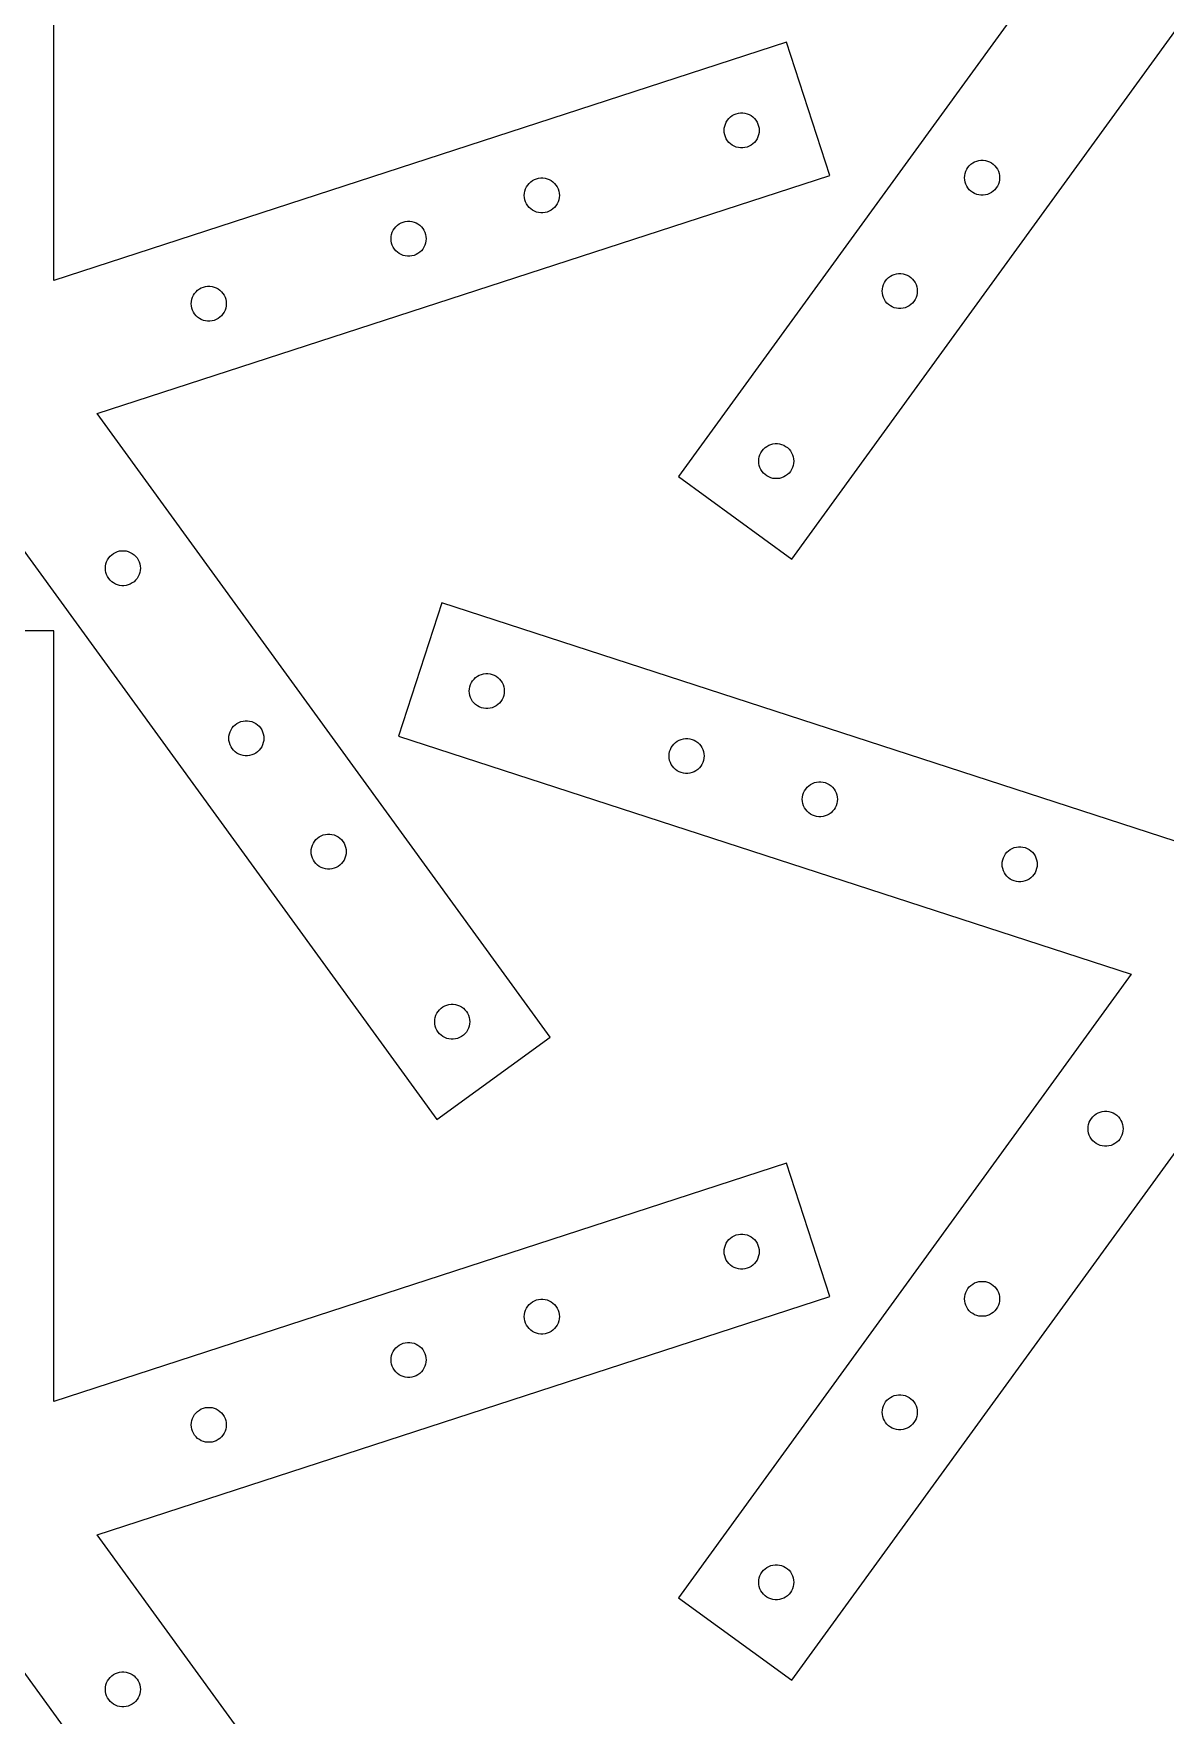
# Model space of a CAD drawing. Header units: metres. Extents: x 19 to 981, y 14 to 964.
# Drawn here: x 147.1 to 308.7, y 489 to 729 of the extents above; entities that cross this region are included whole.
import ezdxf

# ---------------------------------------------------------------- set-up
doc = ezdxf.new("R2010")
doc.units = ezdxf.units.M

msp = doc.modelspace()

# ---------------------------------------------------------------- linework, layer by layer
for p, q in [((150, 693.764), (150, 803.764)), ((303.82, 754.743), (239.163, 665.751)), ((255.344, 653.995), (320, 742.987)), ((254.616, 727.756), (150, 693.764)), ((260.797, 708.735), (254.616, 727.756)), ((247.423, 717.533), (247.727, 717.611)), ((247.727, 717.611), (248.039, 717.65)), ((248.039, 717.65), (248.353, 717.65)), ((248.353, 717.65), (248.664, 717.611)), ((248.664, 717.611), (248.968, 717.533)), ((245.696, 715.155), (245.716, 715.468)), ((245.716, 715.468), (245.774, 715.777)), ((245.774, 715.777), (245.871, 716.075)), ((245.871, 716.075), (246.005, 716.359)), ((246.005, 716.359), (246.173, 716.624)), ((246.173, 716.624), (246.373, 716.866)), ((246.373, 716.866), (246.602, 717.081)), ((246.602, 717.081), (246.856, 717.266)), ((246.856, 717.266), (247.131, 717.417)), ((247.131, 717.417), (247.423, 717.533)), ((248.968, 717.533), (249.26, 717.417)), ((249.26, 717.417), (249.535, 717.266)), ((249.535, 717.266), (249.789, 717.081)), ((249.789, 717.081), (250.018, 716.866)), ((250.018, 716.866), (250.218, 716.624)), ((250.218, 716.624), (250.387, 716.359)), ((250.387, 716.359), (250.52, 716.075)), ((250.52, 716.075), (250.617, 715.777)), ((250.617, 715.777), (250.676, 715.468)), ((250.676, 715.468), (250.696, 715.155)), ((245.716, 714.842), (245.696, 715.155)), ((245.774, 714.533), (245.716, 714.842)), ((245.871, 714.235), (245.774, 714.533)), ((246.005, 713.951), (245.871, 714.235)), ((246.173, 713.685), (246.005, 713.951)), ((246.373, 713.444), (246.173, 713.685)), ((246.602, 713.229), (246.373, 713.444)), ((246.856, 713.044), (246.602, 713.229)), ((247.131, 712.893), (246.856, 713.044)), ((247.423, 712.777), (247.131, 712.893)), ((249.26, 712.893), (248.968, 712.777)), ((249.535, 713.044), (249.26, 712.893)), ((249.789, 713.229), (249.535, 713.044)), ((250.018, 713.444), (249.789, 713.229)), ((250.218, 713.685), (250.018, 713.444)), ((250.387, 713.951), (250.218, 713.685)), ((250.52, 714.235), (250.387, 713.951)), ((250.617, 714.533), (250.52, 714.235)), ((250.676, 714.842), (250.617, 714.533)), ((250.696, 715.155), (250.676, 714.842)), ((247.727, 712.699), (247.423, 712.777)), ((248.039, 712.66), (247.727, 712.699)), ((248.353, 712.66), (248.039, 712.66)), ((248.664, 712.699), (248.353, 712.66)), ((248.968, 712.777), (248.664, 712.699)), ((280.927, 710.34), (281.181, 710.525)), ((281.181, 710.525), (281.456, 710.676)), ((281.456, 710.676), (281.748, 710.792)), ((281.748, 710.792), (282.052, 710.87)), ((282.052, 710.87), (282.364, 710.909)), ((282.364, 710.909), (282.678, 710.909)), ((282.678, 710.909), (282.989, 710.87)), ((282.989, 710.87), (283.293, 710.792)), ((283.293, 710.792), (283.585, 710.676)), ((283.585, 710.676), (283.86, 710.525)), ((283.86, 710.525), (284.114, 710.34)), ((156.18, 674.743), (260.797, 708.735)), ((218.325, 707.995), (218.6, 708.146)), ((218.6, 708.146), (218.892, 708.262)), ((218.892, 708.262), (219.196, 708.34)), ((219.196, 708.34), (219.507, 708.379)), ((219.507, 708.379), (219.821, 708.379)), ((219.821, 708.379), (220.133, 708.34)), ((220.133, 708.34), (220.437, 708.262)), ((220.437, 708.262), (220.729, 708.146)), ((220.729, 708.146), (221.004, 707.995)), ((280.021, 708.414), (280.04, 708.727)), ((280.04, 708.101), (280.021, 708.414)), ((280.04, 708.727), (280.099, 709.036)), ((280.099, 707.792), (280.04, 708.101)), ((280.099, 709.036), (280.196, 709.334)), ((280.196, 709.334), (280.33, 709.618)), ((280.33, 709.618), (280.498, 709.883)), ((280.498, 709.883), (280.698, 710.125)), ((280.698, 710.125), (280.927, 710.34)), ((284.114, 710.34), (284.343, 710.125)), ((284.343, 710.125), (284.543, 709.883)), ((284.543, 709.883), (284.711, 709.618)), ((284.711, 709.618), (284.845, 709.334)), ((284.845, 709.334), (284.942, 709.036)), ((284.942, 709.036), (285.001, 708.727)), ((285.001, 708.101), (284.942, 707.792)), ((285.001, 708.727), (285.021, 708.414)), ((285.021, 708.414), (285.001, 708.101)), ((217.164, 705.884), (217.184, 706.198)), ((217.184, 705.571), (217.164, 705.884)), ((217.184, 706.198), (217.243, 706.506)), ((217.243, 706.506), (217.34, 706.805)), ((217.34, 706.805), (217.473, 707.089)), ((217.473, 707.089), (217.642, 707.354)), ((217.642, 707.354), (217.842, 707.596)), ((217.842, 707.596), (218.071, 707.811)), ((218.071, 707.811), (218.325, 707.995)), ((221.004, 707.995), (221.258, 707.811)), ((221.258, 707.811), (221.487, 707.596)), ((221.487, 707.596), (221.687, 707.354)), ((221.687, 707.354), (221.855, 707.089)), ((221.855, 707.089), (221.989, 706.805)), ((221.989, 706.805), (222.086, 706.506)), ((222.086, 706.506), (222.144, 706.198)), ((222.144, 706.198), (222.164, 705.884)), ((222.164, 705.884), (222.144, 705.571)), ((280.196, 707.494), (280.099, 707.792)), ((280.33, 707.21), (280.196, 707.494)), ((280.498, 706.945), (280.33, 707.21)), ((280.698, 706.703), (280.498, 706.945)), ((280.927, 706.488), (280.698, 706.703)), ((281.181, 706.303), (280.927, 706.488)), ((281.456, 706.152), (281.181, 706.303)), ((281.748, 706.036), (281.456, 706.152)), ((282.052, 705.958), (281.748, 706.036)), ((282.364, 705.919), (282.052, 705.958)), ((282.678, 705.919), (282.364, 705.919)), ((282.989, 705.958), (282.678, 705.919)), ((283.293, 706.036), (282.989, 705.958)), ((283.585, 706.152), (283.293, 706.036)), ((283.86, 706.303), (283.585, 706.152)), ((284.114, 706.488), (283.86, 706.303)), ((284.343, 706.703), (284.114, 706.488)), ((284.543, 706.945), (284.343, 706.703)), ((284.711, 707.21), (284.543, 706.945)), ((284.845, 707.494), (284.711, 707.21)), ((284.942, 707.792), (284.845, 707.494)), ((217.243, 705.263), (217.184, 705.571)), ((217.34, 704.964), (217.243, 705.263)), ((217.473, 704.68), (217.34, 704.964)), ((217.642, 704.415), (217.473, 704.68)), ((217.842, 704.173), (217.642, 704.415)), ((218.071, 703.958), (217.842, 704.173)), ((218.325, 703.774), (218.071, 703.958)), ((218.6, 703.622), (218.325, 703.774)), ((218.892, 703.507), (218.6, 703.622)), ((219.196, 703.429), (218.892, 703.507)), ((219.507, 703.389), (219.196, 703.429)), ((219.821, 703.389), (219.507, 703.389)), ((220.133, 703.429), (219.821, 703.389)), ((220.437, 703.507), (220.133, 703.429)), ((220.729, 703.622), (220.437, 703.507)), ((221.004, 703.774), (220.729, 703.622)), ((221.258, 703.958), (221.004, 703.774)), ((221.487, 704.173), (221.258, 703.958)), ((221.687, 704.415), (221.487, 704.173)), ((221.855, 704.68), (221.687, 704.415)), ((221.989, 704.964), (221.855, 704.68)), ((222.086, 705.263), (221.989, 704.964)), ((222.144, 705.571), (222.086, 705.263)), ((198.319, 700.624), (198.452, 700.908)), ((198.452, 700.908), (198.62, 701.174)), ((198.62, 701.174), (198.821, 701.415)), ((198.821, 701.415), (199.049, 701.63)), ((199.049, 701.63), (199.303, 701.815)), ((199.303, 701.815), (199.579, 701.966)), ((199.579, 701.966), (199.87, 702.082)), ((199.87, 702.082), (200.175, 702.16)), ((200.175, 702.16), (200.486, 702.199)), ((200.486, 702.199), (200.8, 702.199)), ((200.8, 702.199), (201.111, 702.16)), ((201.111, 702.16), (201.416, 702.082)), ((201.416, 702.082), (201.707, 701.966)), ((201.707, 701.966), (201.983, 701.815)), ((201.983, 701.815), (202.237, 701.63)), ((202.237, 701.63), (202.465, 701.415)), ((202.465, 701.415), (202.666, 701.174)), ((202.666, 701.174), (202.834, 700.908)), ((202.834, 700.908), (202.967, 700.624)), ((198.143, 699.704), (198.163, 700.017)), ((198.163, 699.391), (198.143, 699.704)), ((198.163, 700.017), (198.222, 700.326)), ((198.222, 699.082), (198.163, 699.391)), ((198.222, 700.326), (198.319, 700.624)), ((198.319, 698.784), (198.222, 699.082)), ((198.452, 698.5), (198.319, 698.784)), ((198.62, 698.235), (198.452, 698.5)), ((202.834, 698.5), (202.666, 698.235)), ((202.967, 698.784), (202.834, 698.5)), ((202.967, 700.624), (203.064, 700.326)), ((203.064, 699.082), (202.967, 698.784)), ((203.064, 700.326), (203.123, 700.017)), ((203.123, 699.391), (203.064, 699.082)), ((203.123, 700.017), (203.143, 699.704)), ((203.143, 699.704), (203.123, 699.391)), ((198.821, 697.993), (198.62, 698.235)), ((199.049, 697.778), (198.821, 697.993)), ((199.303, 697.593), (199.049, 697.778)), ((199.579, 697.442), (199.303, 697.593)), ((199.87, 697.326), (199.579, 697.442)), ((200.175, 697.248), (199.87, 697.326)), ((200.486, 697.209), (200.175, 697.248)), ((200.8, 697.209), (200.486, 697.209)), ((201.111, 697.248), (200.8, 697.209)), ((201.416, 697.326), (201.111, 697.248)), ((201.707, 697.442), (201.416, 697.326)), ((201.983, 697.593), (201.707, 697.442)), ((202.237, 697.778), (201.983, 697.593)), ((202.465, 697.993), (202.237, 697.778)), ((202.666, 698.235), (202.465, 697.993)), ((268.574, 693.438), (268.742, 693.703)), ((268.742, 693.703), (268.942, 693.945)), ((268.942, 693.945), (269.171, 694.16)), ((269.171, 694.16), (269.425, 694.344)), ((269.425, 694.344), (269.7, 694.496)), ((269.7, 694.496), (269.992, 694.611)), ((269.992, 694.611), (270.296, 694.689)), ((270.296, 694.689), (270.608, 694.729)), ((270.608, 694.729), (270.922, 694.729)), ((270.922, 694.729), (271.233, 694.689)), ((271.233, 694.689), (271.537, 694.611)), ((271.537, 694.611), (271.829, 694.496)), ((271.829, 694.496), (272.104, 694.344)), ((272.104, 694.344), (272.358, 694.16)), ((272.358, 694.16), (272.587, 693.945)), ((272.587, 693.945), (272.787, 693.703)), ((272.787, 693.703), (272.956, 693.438)), ((169.69, 691.055), (169.787, 691.354)), ((169.787, 691.354), (169.921, 691.638)), ((169.921, 691.638), (170.089, 691.903)), ((170.089, 691.903), (170.289, 692.145)), ((170.289, 692.145), (170.518, 692.36)), ((170.518, 692.36), (170.772, 692.544)), ((170.772, 692.544), (171.047, 692.696)), ((171.047, 692.696), (171.339, 692.811)), ((171.339, 692.811), (171.643, 692.889)), ((171.643, 692.889), (171.954, 692.929)), ((171.954, 692.929), (172.268, 692.929)), ((172.268, 692.929), (172.58, 692.889)), ((172.58, 692.889), (172.884, 692.811)), ((172.884, 692.811), (173.176, 692.696)), ((173.176, 692.696), (173.451, 692.544)), ((173.451, 692.544), (173.705, 692.36)), ((173.705, 692.36), (173.934, 692.145)), ((173.934, 692.145), (174.134, 691.903)), ((174.134, 691.903), (174.302, 691.638)), ((174.302, 691.638), (174.436, 691.354)), ((174.436, 691.354), (174.533, 691.055)), ((268.265, 692.234), (268.285, 692.547)), ((268.285, 691.92), (268.265, 692.234)), ((268.285, 692.547), (268.343, 692.855)), ((268.343, 691.612), (268.285, 691.92)), ((268.343, 692.855), (268.44, 693.154)), ((268.44, 691.313), (268.343, 691.612)), ((268.44, 693.154), (268.574, 693.438)), ((268.574, 691.029), (268.44, 691.313)), ((272.956, 693.438), (273.089, 693.154)), ((273.089, 691.313), (272.956, 691.029)), ((273.089, 693.154), (273.186, 692.855)), ((273.186, 691.612), (273.089, 691.313)), ((273.186, 692.855), (273.245, 692.547)), ((273.245, 691.92), (273.186, 691.612)), ((273.245, 692.547), (273.265, 692.234)), ((273.265, 692.234), (273.245, 691.92)), ((169.611, 690.434), (169.631, 690.747)), ((169.631, 690.12), (169.611, 690.434)), ((169.631, 690.747), (169.69, 691.055)), ((169.69, 689.812), (169.631, 690.12)), ((169.787, 689.513), (169.69, 689.812)), ((169.921, 689.229), (169.787, 689.513)), ((170.089, 688.964), (169.921, 689.229)), ((170.289, 688.722), (170.089, 688.964)), ((174.134, 688.964), (173.934, 688.722)), ((174.302, 689.229), (174.134, 688.964)), ((174.436, 689.513), (174.302, 689.229)), ((174.533, 689.812), (174.436, 689.513)), ((174.533, 691.055), (174.592, 690.747)), ((174.592, 690.12), (174.533, 689.812)), ((174.592, 690.747), (174.611, 690.434)), ((174.611, 690.434), (174.592, 690.12)), ((268.742, 690.764), (268.574, 691.029)), ((268.942, 690.522), (268.742, 690.764)), ((269.171, 690.307), (268.942, 690.522)), ((269.425, 690.123), (269.171, 690.307)), ((269.7, 689.972), (269.425, 690.123)), ((269.992, 689.856), (269.7, 689.972)), ((270.296, 689.778), (269.992, 689.856)), ((270.608, 689.739), (270.296, 689.778)), ((270.922, 689.739), (270.608, 689.739)), ((271.233, 689.778), (270.922, 689.739)), ((271.537, 689.856), (271.233, 689.778)), ((271.829, 689.972), (271.537, 689.856)), ((272.104, 690.123), (271.829, 689.972)), ((272.358, 690.307), (272.104, 690.123)), ((272.587, 690.522), (272.358, 690.307)), ((272.787, 690.764), (272.587, 690.522)), ((272.956, 691.029), (272.787, 690.764)), ((170.518, 688.507), (170.289, 688.722)), ((170.772, 688.323), (170.518, 688.507)), ((171.047, 688.172), (170.772, 688.323)), ((171.339, 688.056), (171.047, 688.172)), ((171.643, 687.978), (171.339, 688.056)), ((171.954, 687.939), (171.643, 687.978)), ((172.268, 687.939), (171.954, 687.939)), ((172.58, 687.978), (172.268, 687.939)), ((172.884, 688.056), (172.58, 687.978)), ((173.176, 688.172), (172.884, 688.056)), ((173.451, 688.323), (173.176, 688.172)), ((173.705, 688.507), (173.451, 688.323)), ((173.934, 688.722), (173.705, 688.507)), ((220.837, 585.751), (156.18, 674.743)), ((251.109, 669.433), (251.309, 669.675)), ((251.309, 669.675), (251.538, 669.889)), ((251.538, 669.889), (251.792, 670.074)), ((251.792, 670.074), (252.067, 670.225)), ((252.067, 670.225), (252.359, 670.341)), ((252.359, 670.341), (252.663, 670.419)), ((252.663, 670.419), (252.974, 670.458)), ((252.974, 670.458), (253.288, 670.458)), ((253.288, 670.458), (253.6, 670.419)), ((253.6, 670.419), (253.904, 670.341)), ((253.904, 670.341), (254.196, 670.225)), ((254.196, 670.225), (254.471, 670.074)), ((254.471, 670.074), (254.725, 669.889)), ((254.725, 669.889), (254.954, 669.675)), ((254.954, 669.675), (255.154, 669.433)), ((250.631, 667.963), (250.651, 668.276)), ((250.651, 667.65), (250.631, 667.963)), ((250.651, 668.276), (250.71, 668.585)), ((250.71, 667.341), (250.651, 667.65)), ((250.71, 668.585), (250.807, 668.883)), ((250.807, 667.043), (250.71, 667.341)), ((250.807, 668.883), (250.941, 669.168)), ((250.941, 669.168), (251.109, 669.433)), ((255.154, 669.433), (255.322, 669.168)), ((255.322, 669.168), (255.456, 668.883)), ((255.456, 668.883), (255.553, 668.585)), ((255.553, 667.341), (255.456, 667.043)), ((255.553, 668.585), (255.612, 668.276)), ((255.612, 667.65), (255.553, 667.341)), ((255.612, 668.276), (255.631, 667.963)), ((255.631, 667.963), (255.612, 667.65)), ((239.163, 665.751), (255.344, 653.995)), ((250.941, 666.759), (250.807, 667.043)), ((251.109, 666.494), (250.941, 666.759)), ((251.309, 666.252), (251.109, 666.494)), ((251.538, 666.037), (251.309, 666.252)), ((251.792, 665.852), (251.538, 666.037)), ((252.067, 665.701), (251.792, 665.852)), ((252.359, 665.586), (252.067, 665.701)), ((252.663, 665.507), (252.359, 665.586)), ((252.974, 665.468), (252.663, 665.507)), ((253.288, 665.468), (252.974, 665.468)), ((253.6, 665.507), (253.288, 665.468)), ((253.904, 665.586), (253.6, 665.507)), ((254.196, 665.701), (253.904, 665.586)), ((254.471, 665.852), (254.196, 665.701)), ((254.725, 666.037), (254.471, 665.852)), ((254.954, 666.252), (254.725, 666.037)), ((255.154, 666.494), (254.954, 666.252)), ((255.322, 666.759), (255.154, 666.494)), ((255.456, 667.043), (255.322, 666.759)), ((140, 662.987), (204.656, 573.995)), ((157.346, 652.685), (157.366, 652.998)), ((157.366, 652.998), (157.424, 653.306)), ((157.424, 653.306), (157.521, 653.605)), ((157.521, 653.605), (157.655, 653.889)), ((157.655, 653.889), (157.823, 654.154)), ((157.823, 654.154), (158.023, 654.396)), ((158.023, 654.396), (158.252, 654.611)), ((158.252, 654.611), (158.506, 654.795)), ((158.506, 654.795), (158.781, 654.947)), ((158.781, 654.947), (159.073, 655.062)), ((159.073, 655.062), (159.377, 655.14)), ((159.377, 655.14), (159.689, 655.18)), ((159.689, 655.18), (160.003, 655.18)), ((160.003, 655.18), (160.314, 655.14)), ((160.314, 655.14), (160.618, 655.062)), ((160.618, 655.062), (160.91, 654.947)), ((160.91, 654.947), (161.185, 654.795)), ((161.185, 654.795), (161.439, 654.611)), ((161.439, 654.611), (161.668, 654.396)), ((161.668, 654.396), (161.868, 654.154)), ((161.868, 654.154), (162.037, 653.889)), ((162.037, 653.889), (162.17, 653.605)), ((162.17, 653.605), (162.267, 653.306)), ((162.267, 653.306), (162.326, 652.998)), ((162.326, 652.998), (162.346, 652.685)), ((157.366, 652.371), (157.346, 652.685)), ((157.424, 652.063), (157.366, 652.371)), ((157.521, 651.764), (157.424, 652.063)), ((157.655, 651.48), (157.521, 651.764)), ((157.823, 651.215), (157.655, 651.48)), ((158.023, 650.973), (157.823, 651.215)), ((158.252, 650.758), (158.023, 650.973)), ((158.506, 650.574), (158.252, 650.758)), ((158.781, 650.422), (158.506, 650.574)), ((159.073, 650.307), (158.781, 650.422)), ((160.91, 650.422), (160.618, 650.307)), ((161.185, 650.574), (160.91, 650.422)), ((161.439, 650.758), (161.185, 650.574)), ((161.668, 650.973), (161.439, 650.758)), ((161.868, 651.215), (161.668, 650.973)), ((162.037, 651.48), (161.868, 651.215)), ((162.17, 651.764), (162.037, 651.48)), ((162.267, 652.063), (162.17, 651.764)), ((162.326, 652.371), (162.267, 652.063)), ((162.346, 652.685), (162.326, 652.371)), ((159.377, 650.229), (159.073, 650.307)), ((159.689, 650.189), (159.377, 650.229)), ((160.003, 650.189), (159.689, 650.189)), ((160.314, 650.229), (160.003, 650.189)), ((160.618, 650.307), (160.314, 650.229)), ((205.384, 647.756), (199.203, 628.735)), ((320, 610.515), (205.384, 647.756)), ((150, 643.764), (130, 643.764)), ((150, 533.764), (150, 643.764)), ((209.383, 635.777), (209.48, 636.075)), ((209.48, 636.075), (209.613, 636.359)), ((209.613, 636.359), (209.782, 636.624)), ((209.782, 636.624), (209.982, 636.866)), ((209.982, 636.866), (210.211, 637.081)), ((210.211, 637.081), (210.465, 637.266)), ((210.465, 637.266), (210.74, 637.417)), ((210.74, 637.417), (211.032, 637.533)), ((211.032, 637.533), (211.336, 637.611)), ((211.336, 637.611), (211.647, 637.65)), ((211.647, 637.65), (211.961, 637.65)), ((211.961, 637.65), (212.273, 637.611)), ((212.273, 637.611), (212.577, 637.533)), ((212.577, 637.533), (212.869, 637.417)), ((212.869, 637.417), (213.144, 637.266)), ((213.144, 637.266), (213.398, 637.081)), ((213.398, 637.081), (213.627, 636.866)), ((213.627, 636.866), (213.827, 636.624)), ((213.827, 636.624), (213.995, 636.359)), ((213.995, 636.359), (214.129, 636.075)), ((214.129, 636.075), (214.226, 635.777)), ((209.304, 635.155), (209.324, 635.468)), ((209.324, 634.842), (209.304, 635.155)), ((209.324, 635.468), (209.383, 635.777)), ((209.383, 634.533), (209.324, 634.842)), ((209.48, 634.235), (209.383, 634.533)), ((209.613, 633.951), (209.48, 634.235)), ((209.782, 633.685), (209.613, 633.951)), ((209.982, 633.444), (209.782, 633.685)), ((213.827, 633.685), (213.627, 633.444)), ((213.995, 633.951), (213.827, 633.685)), ((214.129, 634.235), (213.995, 633.951)), ((214.226, 634.533), (214.129, 634.235)), ((214.226, 635.777), (214.284, 635.468)), ((214.284, 634.842), (214.226, 634.533)), ((214.284, 635.468), (214.304, 635.155)), ((214.304, 635.155), (214.284, 634.842)), ((210.211, 633.229), (209.982, 633.444)), ((210.465, 633.044), (210.211, 633.229)), ((210.74, 632.893), (210.465, 633.044)), ((211.032, 632.777), (210.74, 632.893)), ((211.336, 632.699), (211.032, 632.777)), ((211.647, 632.66), (211.336, 632.699)), ((211.961, 632.66), (211.647, 632.66)), ((212.273, 632.699), (211.961, 632.66)), ((212.577, 632.777), (212.273, 632.699)), ((212.869, 632.893), (212.577, 632.777)), ((213.144, 633.044), (212.869, 632.893)), ((213.398, 633.229), (213.144, 633.044)), ((213.627, 633.444), (213.398, 633.229)), ((174.999, 628.727), (175.058, 629.036)), ((175.058, 629.036), (175.155, 629.334)), ((175.155, 629.334), (175.289, 629.618)), ((175.289, 629.618), (175.457, 629.883)), ((175.457, 629.883), (175.657, 630.125)), ((175.657, 630.125), (175.886, 630.34)), ((175.886, 630.34), (176.14, 630.525)), ((176.14, 630.525), (176.415, 630.676)), ((176.415, 630.676), (176.707, 630.792)), ((176.707, 630.792), (177.011, 630.87)), ((177.011, 630.87), (177.322, 630.909)), ((177.322, 630.909), (177.636, 630.909)), ((177.636, 630.909), (177.948, 630.87)), ((177.948, 630.87), (178.252, 630.792)), ((178.252, 630.792), (178.544, 630.676)), ((178.544, 630.676), (178.819, 630.525)), ((178.819, 630.525), (179.073, 630.34)), ((179.073, 630.34), (179.302, 630.125)), ((179.302, 630.125), (179.502, 629.883)), ((179.502, 629.883), (179.67, 629.618)), ((179.67, 629.618), (179.804, 629.334)), ((179.804, 629.334), (179.901, 629.036)), ((179.901, 629.036), (179.96, 628.727)), ((174.979, 628.414), (174.999, 628.727)), ((174.999, 628.101), (174.979, 628.414)), ((175.058, 627.792), (174.999, 628.101)), ((175.155, 627.494), (175.058, 627.792)), ((175.289, 627.21), (175.155, 627.494)), ((175.457, 626.945), (175.289, 627.21)), ((175.657, 626.703), (175.457, 626.945)), ((175.886, 626.488), (175.657, 626.703)), ((176.14, 626.303), (175.886, 626.488)), ((179.073, 626.488), (178.819, 626.303)), ((179.302, 626.703), (179.073, 626.488)), ((179.502, 626.945), (179.302, 626.703)), ((179.67, 627.21), (179.502, 626.945)), ((179.804, 627.494), (179.67, 627.21)), ((179.901, 627.792), (179.804, 627.494)), ((179.96, 628.101), (179.901, 627.792)), ((179.96, 628.727), (179.979, 628.414)), ((179.979, 628.414), (179.96, 628.101)), ((199.203, 628.735), (303.82, 594.743)), ((237.856, 626.198), (237.914, 626.506)), ((237.914, 626.506), (238.011, 626.805)), ((238.011, 626.805), (238.145, 627.089)), ((238.145, 627.089), (238.313, 627.354)), ((238.313, 627.354), (238.513, 627.596)), ((238.513, 627.596), (238.742, 627.811)), ((238.742, 627.811), (238.996, 627.995)), ((238.996, 627.995), (239.271, 628.146)), ((239.271, 628.146), (239.563, 628.262)), ((239.563, 628.262), (239.867, 628.34)), ((239.867, 628.34), (240.179, 628.379)), ((240.179, 628.379), (240.493, 628.379)), ((240.493, 628.379), (240.804, 628.34)), ((240.804, 628.34), (241.108, 628.262)), ((241.108, 628.262), (241.4, 628.146)), ((241.4, 628.146), (241.675, 627.995)), ((241.675, 627.995), (241.929, 627.811)), ((241.929, 627.811), (242.158, 627.596)), ((242.158, 627.596), (242.358, 627.354)), ((242.358, 627.354), (242.527, 627.089)), ((242.527, 627.089), (242.66, 626.805)), ((242.66, 626.805), (242.757, 626.506)), ((242.757, 626.506), (242.816, 626.198)), ((176.415, 626.152), (176.14, 626.303)), ((176.707, 626.036), (176.415, 626.152)), ((177.011, 625.958), (176.707, 626.036)), ((177.322, 625.919), (177.011, 625.958)), ((177.636, 625.919), (177.322, 625.919)), ((177.948, 625.958), (177.636, 625.919)), ((178.252, 626.036), (177.948, 625.958)), ((178.544, 626.152), (178.252, 626.036)), ((178.819, 626.303), (178.544, 626.152)), ((237.836, 625.884), (237.856, 626.198)), ((237.856, 625.571), (237.836, 625.884)), ((237.914, 625.263), (237.856, 625.571)), ((238.011, 624.964), (237.914, 625.263)), ((238.145, 624.68), (238.011, 624.964)), ((238.313, 624.415), (238.145, 624.68)), ((238.513, 624.173), (238.313, 624.415)), ((238.742, 623.958), (238.513, 624.173)), ((242.158, 624.173), (241.929, 623.958)), ((242.358, 624.415), (242.158, 624.173)), ((242.527, 624.68), (242.358, 624.415)), ((242.66, 624.964), (242.527, 624.68)), ((242.757, 625.263), (242.66, 624.964)), ((242.816, 625.571), (242.757, 625.263)), ((242.816, 626.198), (242.836, 625.884)), ((242.836, 625.884), (242.816, 625.571)), ((238.996, 623.774), (238.742, 623.958)), ((239.271, 623.622), (238.996, 623.774)), ((239.563, 623.507), (239.271, 623.622)), ((239.867, 623.429), (239.563, 623.507)), ((240.179, 623.389), (239.867, 623.429)), ((240.493, 623.389), (240.179, 623.389)), ((240.804, 623.429), (240.493, 623.389)), ((241.108, 623.507), (240.804, 623.429)), ((241.4, 623.622), (241.108, 623.507)), ((241.675, 623.774), (241.4, 623.622)), ((241.929, 623.958), (241.675, 623.774)), ((257.535, 621.415), (257.763, 621.63)), ((257.763, 621.63), (258.017, 621.815)), ((258.017, 621.815), (258.293, 621.966)), ((258.293, 621.966), (258.584, 622.082)), ((258.584, 622.082), (258.889, 622.16)), ((258.889, 622.16), (259.2, 622.199)), ((259.2, 622.199), (259.514, 622.199)), ((259.514, 622.199), (259.825, 622.16)), ((259.825, 622.16), (260.13, 622.082)), ((260.13, 622.082), (260.421, 621.966)), ((260.421, 621.966), (260.697, 621.815)), ((260.697, 621.815), (260.951, 621.63)), ((260.951, 621.63), (261.179, 621.415)), ((256.857, 619.704), (256.877, 620.017)), ((256.877, 619.391), (256.857, 619.704)), ((256.877, 620.017), (256.936, 620.326)), ((256.936, 619.082), (256.877, 619.391)), ((256.936, 620.326), (257.033, 620.624)), ((257.033, 620.624), (257.166, 620.908)), ((257.166, 620.908), (257.334, 621.174)), ((257.334, 621.174), (257.535, 621.415)), ((261.179, 621.415), (261.38, 621.174)), ((261.38, 621.174), (261.548, 620.908)), ((261.548, 620.908), (261.681, 620.624)), ((261.681, 620.624), (261.778, 620.326)), ((261.778, 620.326), (261.837, 620.017)), ((261.837, 619.391), (261.778, 619.082)), ((261.837, 620.017), (261.857, 619.704)), ((261.857, 619.704), (261.837, 619.391)), ((257.033, 618.784), (256.936, 619.082)), ((257.166, 618.5), (257.033, 618.784)), ((257.334, 618.235), (257.166, 618.5)), ((257.535, 617.993), (257.334, 618.235)), ((257.763, 617.778), (257.535, 617.993)), ((258.017, 617.593), (257.763, 617.778)), ((258.293, 617.442), (258.017, 617.593)), ((258.584, 617.326), (258.293, 617.442)), ((258.889, 617.248), (258.584, 617.326)), ((259.2, 617.209), (258.889, 617.248)), ((259.514, 617.209), (259.2, 617.209)), ((259.825, 617.248), (259.514, 617.209)), ((260.13, 617.326), (259.825, 617.248)), ((260.421, 617.442), (260.13, 617.326)), ((260.697, 617.593), (260.421, 617.442)), ((260.951, 617.778), (260.697, 617.593)), ((261.179, 617.993), (260.951, 617.778)), ((261.38, 618.235), (261.179, 617.993)), ((261.548, 618.5), (261.38, 618.235)), ((261.681, 618.784), (261.548, 618.5)), ((261.778, 619.082), (261.681, 618.784)), ((187.896, 614.344), (188.171, 614.496)), ((188.171, 614.496), (188.463, 614.611)), ((188.463, 614.611), (188.767, 614.689)), ((188.767, 614.689), (189.078, 614.729)), ((189.078, 614.729), (189.392, 614.729)), ((189.392, 614.729), (189.704, 614.689)), ((189.704, 614.689), (190.008, 614.611)), ((190.008, 614.611), (190.3, 614.496)), ((190.3, 614.496), (190.575, 614.344)), ((186.735, 612.234), (186.755, 612.547)), ((186.755, 611.92), (186.735, 612.234)), ((186.755, 612.547), (186.814, 612.855)), ((186.814, 612.855), (186.911, 613.154)), ((186.911, 613.154), (187.044, 613.438)), ((187.044, 613.438), (187.213, 613.703)), ((187.213, 613.703), (187.413, 613.945)), ((187.413, 613.945), (187.642, 614.16)), ((187.642, 614.16), (187.896, 614.344)), ((190.575, 614.344), (190.829, 614.16)), ((190.829, 614.16), (191.058, 613.945)), ((191.058, 613.945), (191.258, 613.703)), ((191.258, 613.703), (191.426, 613.438)), ((191.426, 613.438), (191.56, 613.154)), ((191.56, 613.154), (191.657, 612.855)), ((191.657, 612.855), (191.715, 612.547)), ((191.715, 612.547), (191.735, 612.234)), ((191.735, 612.234), (191.715, 611.92)), ((285.866, 611.903), (286.066, 612.145)), ((286.066, 612.145), (286.295, 612.36)), ((286.295, 612.36), (286.549, 612.544)), ((286.549, 612.544), (286.824, 612.696)), ((286.824, 612.696), (287.116, 612.811)), ((287.116, 612.811), (287.42, 612.889)), ((287.42, 612.889), (287.732, 612.929)), ((287.732, 612.929), (288.046, 612.929)), ((288.046, 612.929), (288.357, 612.889)), ((288.357, 612.889), (288.661, 612.811)), ((288.661, 612.811), (288.953, 612.696)), ((288.953, 612.696), (289.228, 612.544)), ((289.228, 612.544), (289.482, 612.36)), ((289.482, 612.36), (289.711, 612.145)), ((289.711, 612.145), (289.911, 611.903)), ((186.814, 611.612), (186.755, 611.92)), ((186.911, 611.313), (186.814, 611.612)), ((187.044, 611.029), (186.911, 611.313)), ((187.213, 610.764), (187.044, 611.029)), ((187.413, 610.522), (187.213, 610.764)), ((187.642, 610.307), (187.413, 610.522)), ((187.896, 610.123), (187.642, 610.307)), ((188.171, 609.972), (187.896, 610.123)), ((188.463, 609.856), (188.171, 609.972)), ((188.767, 609.778), (188.463, 609.856)), ((189.078, 609.739), (188.767, 609.778)), ((189.392, 609.739), (189.078, 609.739)), ((189.704, 609.778), (189.392, 609.739)), ((190.008, 609.856), (189.704, 609.778)), ((190.3, 609.972), (190.008, 609.856)), ((190.575, 610.123), (190.3, 609.972)), ((190.829, 610.307), (190.575, 610.123)), ((191.058, 610.522), (190.829, 610.307)), ((191.258, 610.764), (191.058, 610.522)), ((191.426, 611.029), (191.258, 610.764)), ((191.56, 611.313), (191.426, 611.029)), ((191.657, 611.612), (191.56, 611.313)), ((191.715, 611.92), (191.657, 611.612)), ((285.389, 610.434), (285.408, 610.747)), ((285.408, 610.12), (285.389, 610.434)), ((285.408, 610.747), (285.467, 611.055)), ((285.467, 609.812), (285.408, 610.12)), ((285.467, 611.055), (285.564, 611.354)), ((285.564, 609.513), (285.467, 609.812)), ((285.564, 611.354), (285.698, 611.638)), ((285.698, 611.638), (285.866, 611.903)), ((289.911, 611.903), (290.079, 611.638)), ((290.079, 611.638), (290.213, 611.354)), ((290.213, 611.354), (290.31, 611.055)), ((290.31, 609.812), (290.213, 609.513)), ((290.31, 611.055), (290.369, 610.747)), ((290.369, 610.12), (290.31, 609.812)), ((290.369, 610.747), (290.389, 610.434)), ((290.389, 610.434), (290.369, 610.12)), ((285.698, 609.229), (285.564, 609.513)), ((285.866, 608.964), (285.698, 609.229)), ((286.066, 608.722), (285.866, 608.964)), ((286.295, 608.507), (286.066, 608.722)), ((286.549, 608.323), (286.295, 608.507)), ((286.824, 608.172), (286.549, 608.323)), ((287.116, 608.056), (286.824, 608.172)), ((287.42, 607.978), (287.116, 608.056)), ((287.732, 607.939), (287.42, 607.978)), ((288.046, 607.939), (287.732, 607.939)), ((288.357, 607.978), (288.046, 607.939)), ((288.661, 608.056), (288.357, 607.978)), ((288.953, 608.172), (288.661, 608.056)), ((289.228, 608.323), (288.953, 608.172)), ((289.482, 608.507), (289.228, 608.323)), ((289.711, 608.722), (289.482, 608.507)), ((289.911, 608.964), (289.711, 608.722)), ((290.079, 609.229), (289.911, 608.964)), ((290.213, 609.513), (290.079, 609.229)), ((303.82, 594.743), (239.163, 505.751)), ((206.096, 590.341), (206.4, 590.419)), ((206.4, 590.419), (206.712, 590.458)), ((206.712, 590.458), (207.026, 590.458)), ((207.026, 590.458), (207.337, 590.419)), ((207.337, 590.419), (207.641, 590.341)), ((204.369, 587.963), (204.388, 588.276)), ((204.388, 588.276), (204.447, 588.585)), ((204.447, 588.585), (204.544, 588.883)), ((204.544, 588.883), (204.678, 589.168)), ((204.678, 589.168), (204.846, 589.433)), ((204.846, 589.433), (205.046, 589.675)), ((205.046, 589.675), (205.275, 589.889)), ((205.275, 589.889), (205.529, 590.074)), ((205.529, 590.074), (205.804, 590.225)), ((205.804, 590.225), (206.096, 590.341)), ((207.641, 590.341), (207.933, 590.225)), ((207.933, 590.225), (208.208, 590.074)), ((208.208, 590.074), (208.462, 589.889)), ((208.462, 589.889), (208.691, 589.675)), ((208.691, 589.675), (208.891, 589.433)), ((208.891, 589.433), (209.059, 589.168)), ((209.059, 589.168), (209.193, 588.883)), ((209.193, 588.883), (209.29, 588.585)), ((209.29, 588.585), (209.349, 588.276)), ((209.349, 588.276), (209.369, 587.963)), ((204.388, 587.65), (204.369, 587.963)), ((204.447, 587.341), (204.388, 587.65)), ((204.544, 587.043), (204.447, 587.341)), ((204.678, 586.759), (204.544, 587.043)), ((204.656, 573.995), (220.837, 585.751)), ((204.846, 586.494), (204.678, 586.759)), ((205.046, 586.252), (204.846, 586.494)), ((205.275, 586.037), (205.046, 586.252)), ((205.529, 585.852), (205.275, 586.037)), ((205.804, 585.701), (205.529, 585.852)), ((206.096, 585.586), (205.804, 585.701)), ((207.933, 585.701), (207.641, 585.586)), ((208.208, 585.852), (207.933, 585.701)), ((208.462, 586.037), (208.208, 585.852)), ((208.691, 586.252), (208.462, 586.037)), ((208.891, 586.494), (208.691, 586.252)), ((209.059, 586.759), (208.891, 586.494)), ((209.193, 587.043), (209.059, 586.759)), ((209.29, 587.341), (209.193, 587.043)), ((209.349, 587.65), (209.29, 587.341)), ((209.369, 587.963), (209.349, 587.65)), ((206.4, 585.507), (206.096, 585.586)), ((206.712, 585.468), (206.4, 585.507)), ((207.026, 585.468), (206.712, 585.468)), ((207.337, 585.507), (207.026, 585.468)), ((207.641, 585.586), (207.337, 585.507)), ((255.344, 493.995), (320, 582.987)), ((297.733, 573.306), (297.83, 573.605)), ((297.83, 573.605), (297.963, 573.889)), ((297.963, 573.889), (298.132, 574.154)), ((298.132, 574.154), (298.332, 574.396)), ((298.332, 574.396), (298.561, 574.611)), ((298.561, 574.611), (298.815, 574.795)), ((298.815, 574.795), (299.09, 574.947)), ((299.09, 574.947), (299.382, 575.062)), ((299.382, 575.062), (299.686, 575.14)), ((299.686, 575.14), (299.997, 575.18)), ((299.997, 575.18), (300.311, 575.18)), ((300.311, 575.18), (300.623, 575.14)), ((300.623, 575.14), (300.927, 575.062)), ((300.927, 575.062), (301.219, 574.947)), ((301.219, 574.947), (301.494, 574.795)), ((301.494, 574.795), (301.748, 574.611)), ((301.748, 574.611), (301.977, 574.396)), ((301.977, 574.396), (302.177, 574.154)), ((302.177, 574.154), (302.345, 573.889)), ((302.345, 573.889), (302.479, 573.605)), ((302.479, 573.605), (302.576, 573.306)), ((297.654, 572.685), (297.674, 572.998)), ((297.674, 572.371), (297.654, 572.685)), ((297.674, 572.998), (297.733, 573.306)), ((297.733, 572.063), (297.674, 572.371)), ((297.83, 571.764), (297.733, 572.063)), ((297.963, 571.48), (297.83, 571.764)), ((298.132, 571.215), (297.963, 571.48)), ((298.332, 570.973), (298.132, 571.215)), ((302.177, 571.215), (301.977, 570.973)), ((302.345, 571.48), (302.177, 571.215)), ((302.479, 571.764), (302.345, 571.48)), ((302.576, 572.063), (302.479, 571.764)), ((302.576, 573.306), (302.634, 572.998)), ((302.634, 572.371), (302.576, 572.063)), ((302.634, 572.998), (302.654, 572.685)), ((302.654, 572.685), (302.634, 572.371)), ((298.561, 570.758), (298.332, 570.973)), ((298.815, 570.574), (298.561, 570.758)), ((299.09, 570.422), (298.815, 570.574)), ((299.382, 570.307), (299.09, 570.422)), ((299.686, 570.229), (299.382, 570.307)), ((299.997, 570.189), (299.686, 570.229)), ((300.311, 570.189), (299.997, 570.189)), ((300.623, 570.229), (300.311, 570.189)), ((300.927, 570.307), (300.623, 570.229)), ((301.219, 570.422), (300.927, 570.307)), ((301.494, 570.574), (301.219, 570.422)), ((301.748, 570.758), (301.494, 570.574)), ((301.977, 570.973), (301.748, 570.758)), ((254.616, 567.756), (150, 533.764)), ((260.797, 548.735), (254.616, 567.756)), ((246.173, 556.624), (246.373, 556.866)), ((246.373, 556.866), (246.602, 557.081)), ((246.602, 557.081), (246.856, 557.266)), ((246.856, 557.266), (247.131, 557.417)), ((247.131, 557.417), (247.423, 557.533)), ((247.423, 557.533), (247.727, 557.611)), ((247.727, 557.611), (248.039, 557.65)), ((248.039, 557.65), (248.353, 557.65)), ((248.353, 557.65), (248.664, 557.611)), ((248.664, 557.611), (248.968, 557.533)), ((248.968, 557.533), (249.26, 557.417)), ((249.26, 557.417), (249.535, 557.266)), ((249.535, 557.266), (249.789, 557.081)), ((249.789, 557.081), (250.018, 556.866)), ((250.018, 556.866), (250.218, 556.624)), ((245.696, 555.155), (245.716, 555.468)), ((245.716, 554.842), (245.696, 555.155)), ((245.716, 555.468), (245.774, 555.777)), ((245.774, 554.533), (245.716, 554.842)), ((245.774, 555.777), (245.871, 556.075)), ((245.871, 554.235), (245.774, 554.533)), ((245.871, 556.075), (246.005, 556.359)), ((246.005, 556.359), (246.173, 556.624)), ((250.218, 556.624), (250.387, 556.359)), ((250.387, 556.359), (250.52, 556.075)), ((250.52, 556.075), (250.617, 555.777)), ((250.617, 554.533), (250.52, 554.235)), ((250.617, 555.777), (250.676, 555.468)), ((250.676, 554.842), (250.617, 554.533)), ((250.676, 555.468), (250.696, 555.155)), ((250.696, 555.155), (250.676, 554.842)), ((246.005, 553.951), (245.871, 554.235)), ((246.173, 553.685), (246.005, 553.951)), ((246.373, 553.444), (246.173, 553.685)), ((246.602, 553.229), (246.373, 553.444)), ((246.856, 553.044), (246.602, 553.229)), ((247.131, 552.893), (246.856, 553.044)), ((247.423, 552.777), (247.131, 552.893)), ((247.727, 552.699), (247.423, 552.777)), ((248.039, 552.66), (247.727, 552.699)), ((248.353, 552.66), (248.039, 552.66)), ((248.664, 552.699), (248.353, 552.66)), ((248.968, 552.777), (248.664, 552.699)), ((249.26, 552.893), (248.968, 552.777)), ((249.535, 553.044), (249.26, 552.893)), ((249.789, 553.229), (249.535, 553.044)), ((250.018, 553.444), (249.789, 553.229)), ((250.218, 553.685), (250.018, 553.444)), ((250.387, 553.951), (250.218, 553.685)), ((250.52, 554.235), (250.387, 553.951)), ((280.196, 549.334), (280.33, 549.618)), ((280.33, 549.618), (280.498, 549.883)), ((280.498, 549.883), (280.698, 550.125)), ((280.698, 550.125), (280.927, 550.34)), ((280.927, 550.34), (281.181, 550.525)), ((281.181, 550.525), (281.456, 550.676)), ((281.456, 550.676), (281.748, 550.792)), ((281.748, 550.792), (282.052, 550.87)), ((282.052, 550.87), (282.364, 550.909)), ((282.364, 550.909), (282.678, 550.909)), ((282.678, 550.909), (282.989, 550.87)), ((282.989, 550.87), (283.293, 550.792)), ((283.293, 550.792), (283.585, 550.676)), ((283.585, 550.676), (283.86, 550.525)), ((283.86, 550.525), (284.114, 550.34)), ((284.114, 550.34), (284.343, 550.125)), ((284.343, 550.125), (284.543, 549.883)), ((284.543, 549.883), (284.711, 549.618)), ((284.711, 549.618), (284.845, 549.334)), ((156.18, 514.743), (260.797, 548.735)), ((217.473, 547.089), (217.642, 547.354)), ((217.642, 547.354), (217.842, 547.596)), ((217.842, 547.596), (218.071, 547.811)), ((218.071, 547.811), (218.325, 547.995)), ((218.325, 547.995), (218.6, 548.146)), ((218.6, 548.146), (218.892, 548.262)), ((218.892, 548.262), (219.196, 548.34)), ((219.196, 548.34), (219.507, 548.379)), ((219.507, 548.379), (219.821, 548.379)), ((219.821, 548.379), (220.133, 548.34)), ((220.133, 548.34), (220.437, 548.262)), ((220.437, 548.262), (220.729, 548.146)), ((220.729, 548.146), (221.004, 547.995)), ((221.004, 547.995), (221.258, 547.811)), ((221.258, 547.811), (221.487, 547.596)), ((221.487, 547.596), (221.687, 547.354)), ((221.687, 547.354), (221.855, 547.089)), ((280.021, 548.414), (280.04, 548.727)), ((280.04, 548.101), (280.021, 548.414)), ((280.04, 548.727), (280.099, 549.036)), ((280.099, 547.792), (280.04, 548.101)), ((280.099, 549.036), (280.196, 549.334)), ((280.196, 547.494), (280.099, 547.792)), ((280.33, 547.21), (280.196, 547.494)), ((280.498, 546.945), (280.33, 547.21)), ((284.711, 547.21), (284.543, 546.945)), ((284.845, 547.494), (284.711, 547.21)), ((284.845, 549.334), (284.942, 549.036)), ((284.942, 547.792), (284.845, 547.494)), ((284.942, 549.036), (285.001, 548.727)), ((285.001, 548.101), (284.942, 547.792)), ((285.001, 548.727), (285.021, 548.414)), ((285.021, 548.414), (285.001, 548.101)), ((217.164, 545.884), (217.184, 546.198)), ((217.184, 545.571), (217.164, 545.884)), ((217.184, 546.198), (217.243, 546.506)), ((217.243, 545.263), (217.184, 545.571)), ((217.243, 546.506), (217.34, 546.805)), ((217.34, 544.964), (217.243, 545.263)), ((217.34, 546.805), (217.473, 547.089)), ((217.473, 544.68), (217.34, 544.964)), ((221.855, 547.089), (221.989, 546.805)), ((221.989, 544.964), (221.855, 544.68)), ((221.989, 546.805), (222.086, 546.506)), ((222.086, 545.263), (221.989, 544.964)), ((222.086, 546.506), (222.144, 546.198)), ((222.144, 545.571), (222.086, 545.263)), ((222.144, 546.198), (222.164, 545.884)), ((222.164, 545.884), (222.144, 545.571)), ((280.698, 546.703), (280.498, 546.945)), ((280.927, 546.488), (280.698, 546.703)), ((281.181, 546.303), (280.927, 546.488)), ((281.456, 546.152), (281.181, 546.303)), ((281.748, 546.036), (281.456, 546.152)), ((282.052, 545.958), (281.748, 546.036)), ((282.364, 545.919), (282.052, 545.958)), ((282.678, 545.919), (282.364, 545.919)), ((282.989, 545.958), (282.678, 545.919)), ((283.293, 546.036), (282.989, 545.958)), ((283.585, 546.152), (283.293, 546.036)), ((283.86, 546.303), (283.585, 546.152)), ((284.114, 546.488), (283.86, 546.303)), ((284.343, 546.703), (284.114, 546.488)), ((284.543, 546.945), (284.343, 546.703)), ((217.642, 544.415), (217.473, 544.68)), ((217.842, 544.173), (217.642, 544.415)), ((218.071, 543.958), (217.842, 544.173)), ((218.325, 543.774), (218.071, 543.958)), ((218.6, 543.622), (218.325, 543.774)), ((218.892, 543.507), (218.6, 543.622)), ((219.196, 543.429), (218.892, 543.507)), ((219.507, 543.389), (219.196, 543.429)), ((219.821, 543.389), (219.507, 543.389)), ((220.133, 543.429), (219.821, 543.389)), ((220.437, 543.507), (220.133, 543.429)), ((220.729, 543.622), (220.437, 543.507)), ((221.004, 543.774), (220.729, 543.622)), ((221.258, 543.958), (221.004, 543.774)), ((221.487, 544.173), (221.258, 543.958)), ((221.687, 544.415), (221.487, 544.173)), ((221.855, 544.68), (221.687, 544.415)), ((198.143, 539.704), (198.163, 540.017)), ((198.163, 540.017), (198.222, 540.326)), ((198.222, 540.326), (198.319, 540.624)), ((198.319, 540.624), (198.452, 540.908)), ((198.452, 540.908), (198.62, 541.174)), ((198.62, 541.174), (198.821, 541.415)), ((198.821, 541.415), (199.049, 541.63)), ((199.049, 541.63), (199.303, 541.815)), ((199.303, 541.815), (199.579, 541.966)), ((199.579, 541.966), (199.87, 542.082)), ((199.87, 542.082), (200.175, 542.16)), ((200.175, 542.16), (200.486, 542.199)), ((200.486, 542.199), (200.8, 542.199)), ((200.8, 542.199), (201.111, 542.16)), ((201.111, 542.16), (201.416, 542.082)), ((201.416, 542.082), (201.707, 541.966)), ((201.707, 541.966), (201.983, 541.815)), ((201.983, 541.815), (202.237, 541.63)), ((202.237, 541.63), (202.465, 541.415)), ((202.465, 541.415), (202.666, 541.174)), ((202.666, 541.174), (202.834, 540.908)), ((202.834, 540.908), (202.967, 540.624)), ((202.967, 540.624), (203.064, 540.326)), ((203.064, 540.326), (203.123, 540.017)), ((203.123, 540.017), (203.143, 539.704)), ((198.163, 539.391), (198.143, 539.704)), ((198.222, 539.082), (198.163, 539.391)), ((198.319, 538.784), (198.222, 539.082)), ((198.452, 538.5), (198.319, 538.784)), ((198.62, 538.235), (198.452, 538.5)), ((198.821, 537.993), (198.62, 538.235)), ((199.049, 537.778), (198.821, 537.993)), ((199.303, 537.593), (199.049, 537.778)), ((202.237, 537.778), (201.983, 537.593)), ((202.465, 537.993), (202.237, 537.778)), ((202.666, 538.235), (202.465, 537.993)), ((202.834, 538.5), (202.666, 538.235)), ((202.967, 538.784), (202.834, 538.5)), ((203.064, 539.082), (202.967, 538.784)), ((203.123, 539.391), (203.064, 539.082)), ((203.143, 539.704), (203.123, 539.391)), ((199.579, 537.442), (199.303, 537.593)), ((199.87, 537.326), (199.579, 537.442)), ((200.175, 537.248), (199.87, 537.326)), ((200.486, 537.209), (200.175, 537.248)), ((200.8, 537.209), (200.486, 537.209)), ((201.111, 537.248), (200.8, 537.209)), ((201.416, 537.326), (201.111, 537.248)), ((201.707, 537.442), (201.416, 537.326)), ((201.983, 537.593), (201.707, 537.442)), ((171.047, 532.696), (171.339, 532.811)), ((171.339, 532.811), (171.643, 532.889)), ((171.643, 532.889), (171.954, 532.929)), ((171.954, 532.929), (172.268, 532.929)), ((172.268, 532.929), (172.58, 532.889)), ((172.58, 532.889), (172.884, 532.811)), ((172.884, 532.811), (173.176, 532.696)), ((268.285, 532.547), (268.343, 532.855)), ((268.343, 532.855), (268.44, 533.154)), ((268.44, 533.154), (268.574, 533.438)), ((268.574, 533.438), (268.742, 533.703)), ((268.742, 533.703), (268.942, 533.945)), ((268.942, 533.945), (269.171, 534.16)), ((269.171, 534.16), (269.425, 534.344)), ((269.425, 534.344), (269.7, 534.496)), ((269.7, 534.496), (269.992, 534.611)), ((269.992, 534.611), (270.296, 534.689)), ((270.296, 534.689), (270.608, 534.729)), ((270.608, 534.729), (270.922, 534.729)), ((270.922, 534.729), (271.233, 534.689)), ((271.233, 534.689), (271.537, 534.611)), ((271.537, 534.611), (271.829, 534.496)), ((271.829, 534.496), (272.104, 534.344)), ((272.104, 534.344), (272.358, 534.16)), ((272.358, 534.16), (272.587, 533.945)), ((272.587, 533.945), (272.787, 533.703)), ((272.787, 533.703), (272.956, 533.438)), ((272.956, 533.438), (273.089, 533.154)), ((273.089, 533.154), (273.186, 532.855)), ((273.186, 532.855), (273.245, 532.547)), ((169.611, 530.434), (169.631, 530.747)), ((169.631, 530.12), (169.611, 530.434)), ((169.631, 530.747), (169.69, 531.055)), ((169.69, 531.055), (169.787, 531.354)), ((169.787, 531.354), (169.921, 531.638)), ((169.921, 531.638), (170.089, 531.903)), ((170.089, 531.903), (170.289, 532.145)), ((170.289, 532.145), (170.518, 532.36)), ((170.518, 532.36), (170.772, 532.544)), ((170.772, 532.544), (171.047, 532.696)), ((173.176, 532.696), (173.451, 532.544)), ((173.451, 532.544), (173.705, 532.36)), ((173.705, 532.36), (173.934, 532.145)), ((173.934, 532.145), (174.134, 531.903)), ((174.134, 531.903), (174.302, 531.638)), ((174.302, 531.638), (174.436, 531.354)), ((174.436, 531.354), (174.533, 531.055)), ((174.533, 531.055), (174.592, 530.747)), ((174.592, 530.747), (174.611, 530.434)), ((174.611, 530.434), (174.592, 530.12)), ((268.265, 532.234), (268.285, 532.547)), ((268.285, 531.92), (268.265, 532.234)), ((268.343, 531.612), (268.285, 531.92)), ((268.44, 531.313), (268.343, 531.612)), ((268.574, 531.029), (268.44, 531.313)), ((268.742, 530.764), (268.574, 531.029)), ((268.942, 530.522), (268.742, 530.764)), ((269.171, 530.307), (268.942, 530.522)), ((272.587, 530.522), (272.358, 530.307)), ((272.787, 530.764), (272.587, 530.522)), ((272.956, 531.029), (272.787, 530.764)), ((273.089, 531.313), (272.956, 531.029)), ((273.186, 531.612), (273.089, 531.313)), ((273.245, 531.92), (273.186, 531.612)), ((273.245, 532.547), (273.265, 532.234)), ((273.265, 532.234), (273.245, 531.92)), ((169.69, 529.812), (169.631, 530.12)), ((169.787, 529.513), (169.69, 529.812)), ((169.921, 529.229), (169.787, 529.513)), ((170.089, 528.964), (169.921, 529.229)), ((170.289, 528.722), (170.089, 528.964)), ((170.518, 528.507), (170.289, 528.722)), ((170.772, 528.323), (170.518, 528.507)), ((171.047, 528.172), (170.772, 528.323)), ((171.339, 528.056), (171.047, 528.172)), ((171.643, 527.978), (171.339, 528.056)), ((172.884, 528.056), (172.58, 527.978)), ((173.176, 528.172), (172.884, 528.056)), ((173.451, 528.323), (173.176, 528.172)), ((173.705, 528.507), (173.451, 528.323)), ((173.934, 528.722), (173.705, 528.507)), ((174.134, 528.964), (173.934, 528.722)), ((174.302, 529.229), (174.134, 528.964)), ((174.436, 529.513), (174.302, 529.229)), ((174.533, 529.812), (174.436, 529.513)), ((174.592, 530.12), (174.533, 529.812)), ((269.425, 530.123), (269.171, 530.307)), ((269.7, 529.972), (269.425, 530.123)), ((269.992, 529.856), (269.7, 529.972)), ((270.296, 529.778), (269.992, 529.856)), ((270.608, 529.739), (270.296, 529.778)), ((270.922, 529.739), (270.608, 529.739)), ((271.233, 529.778), (270.922, 529.739)), ((271.537, 529.856), (271.233, 529.778)), ((271.829, 529.972), (271.537, 529.856)), ((272.104, 530.123), (271.829, 529.972)), ((272.358, 530.307), (272.104, 530.123)), ((171.954, 527.939), (171.643, 527.978)), ((172.268, 527.939), (171.954, 527.939)), ((172.58, 527.978), (172.268, 527.939)), ((220.837, 425.751), (156.18, 514.743)), ((250.71, 508.585), (250.807, 508.883)), ((250.807, 508.883), (250.941, 509.168)), ((250.941, 509.168), (251.109, 509.433)), ((251.109, 509.433), (251.309, 509.675)), ((251.309, 509.675), (251.538, 509.889)), ((251.538, 509.889), (251.792, 510.074)), ((251.792, 510.074), (252.067, 510.225)), ((252.067, 510.225), (252.359, 510.341)), ((252.359, 510.341), (252.663, 510.419)), ((252.663, 510.419), (252.974, 510.458)), ((252.974, 510.458), (253.288, 510.458)), ((253.288, 510.458), (253.6, 510.419)), ((253.6, 510.419), (253.904, 510.341)), ((253.904, 510.341), (254.196, 510.225)), ((254.196, 510.225), (254.471, 510.074)), ((254.471, 510.074), (254.725, 509.889)), ((254.725, 509.889), (254.954, 509.675)), ((254.954, 509.675), (255.154, 509.433)), ((255.154, 509.433), (255.322, 509.168)), ((255.322, 509.168), (255.456, 508.883)), ((255.456, 508.883), (255.553, 508.585)), ((250.631, 507.963), (250.651, 508.276)), ((250.651, 507.65), (250.631, 507.963)), ((250.651, 508.276), (250.71, 508.585)), ((250.71, 507.341), (250.651, 507.65)), ((250.807, 507.043), (250.71, 507.341)), ((250.941, 506.759), (250.807, 507.043)), ((251.109, 506.494), (250.941, 506.759)), ((251.309, 506.252), (251.109, 506.494)), ((255.154, 506.494), (254.954, 506.252)), ((255.322, 506.759), (255.154, 506.494)), ((255.456, 507.043), (255.322, 506.759)), ((255.553, 507.341), (255.456, 507.043)), ((255.553, 508.585), (255.612, 508.276)), ((255.612, 507.65), (255.553, 507.341)), ((255.612, 508.276), (255.631, 507.963)), ((255.631, 507.963), (255.612, 507.65)), ((239.163, 505.751), (255.344, 493.995)), ((251.538, 506.037), (251.309, 506.252)), ((251.792, 505.852), (251.538, 506.037)), ((252.067, 505.701), (251.792, 505.852)), ((252.359, 505.586), (252.067, 505.701)), ((252.663, 505.507), (252.359, 505.586)), ((252.974, 505.468), (252.663, 505.507)), ((253.288, 505.468), (252.974, 505.468)), ((253.6, 505.507), (253.288, 505.468)), ((253.904, 505.586), (253.6, 505.507)), ((254.196, 505.701), (253.904, 505.586)), ((254.471, 505.852), (254.196, 505.701)), ((254.725, 506.037), (254.471, 505.852)), ((254.954, 506.252), (254.725, 506.037)), ((140, 502.987), (204.656, 413.995)), ((158.023, 494.396), (158.252, 494.611)), ((158.252, 494.611), (158.506, 494.795)), ((158.506, 494.795), (158.781, 494.947)), ((158.781, 494.947), (159.073, 495.062)), ((159.073, 495.062), (159.377, 495.14)), ((159.377, 495.14), (159.689, 495.18)), ((159.689, 495.18), (160.003, 495.18)), ((160.003, 495.18), (160.314, 495.14)), ((160.314, 495.14), (160.618, 495.062)), ((160.618, 495.062), (160.91, 494.947)), ((160.91, 494.947), (161.185, 494.795)), ((161.185, 494.795), (161.439, 494.611)), ((161.439, 494.611), (161.668, 494.396)), ((157.346, 492.685), (157.366, 492.998)), ((157.366, 492.371), (157.346, 492.685)), ((157.366, 492.998), (157.424, 493.306)), ((157.424, 492.063), (157.366, 492.371)), ((157.424, 493.306), (157.521, 493.605)), ((157.521, 491.764), (157.424, 492.063)), ((157.521, 493.605), (157.655, 493.889)), ((157.655, 493.889), (157.823, 494.154)), ((157.823, 494.154), (158.023, 494.396)), ((161.668, 494.396), (161.868, 494.154)), ((161.868, 494.154), (162.037, 493.889)), ((162.037, 493.889), (162.17, 493.605)), ((162.17, 493.605), (162.267, 493.306)), ((162.267, 492.063), (162.17, 491.764)), ((162.267, 493.306), (162.326, 492.998)), ((162.326, 492.371), (162.267, 492.063)), ((162.326, 492.998), (162.346, 492.685)), ((162.346, 492.685), (162.326, 492.371)), ((157.655, 491.48), (157.521, 491.764)), ((157.823, 491.215), (157.655, 491.48)), ((158.023, 490.973), (157.823, 491.215)), ((158.252, 490.758), (158.023, 490.973)), ((158.506, 490.574), (158.252, 490.758)), ((158.781, 490.422), (158.506, 490.574)), ((159.073, 490.307), (158.781, 490.422)), ((159.377, 490.229), (159.073, 490.307)), ((159.689, 490.189), (159.377, 490.229)), ((160.003, 490.189), (159.689, 490.189)), ((160.314, 490.229), (160.003, 490.189)), ((160.618, 490.307), (160.314, 490.229)), ((160.91, 490.422), (160.618, 490.307)), ((161.185, 490.574), (160.91, 490.422)), ((161.439, 490.758), (161.185, 490.574)), ((161.668, 490.973), (161.439, 490.758)), ((161.868, 491.215), (161.668, 490.973)), ((162.037, 491.48), (161.868, 491.215)), ((162.17, 491.764), (162.037, 491.48))]:
    msp.add_line(p, q)

doc.saveas('drawing.dxf')
